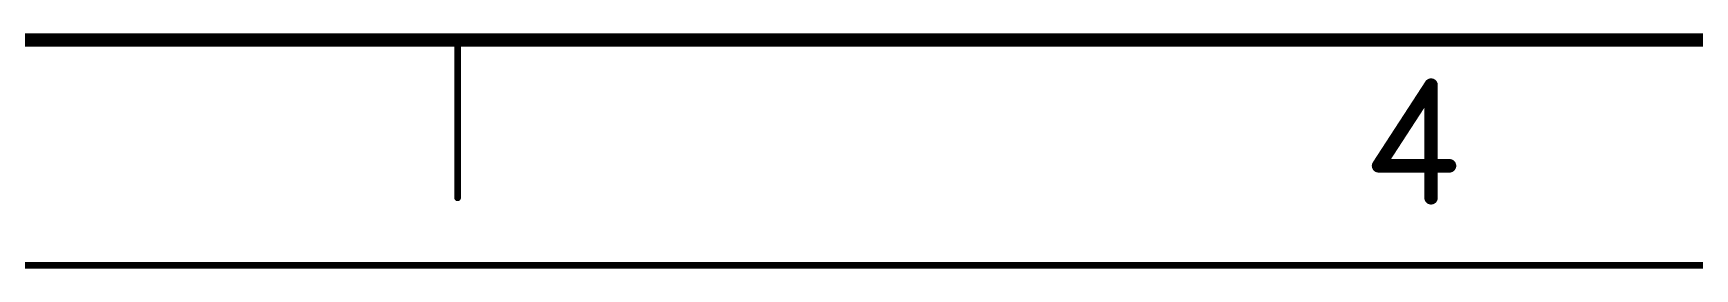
# Model space of a CAD drawing. Extents: x -14.2 to 19.9, y -5.2 to 16.9.
# Drawn here: x 1.907 to 5.599, y -5.155 to -4.632 of the extents above; entities that cross this region are included whole.
import ezdxf

# ---------------------------------------------------------------- set-up
doc = ezdxf.new("R2010")
doc.units = 0
doc.layers.get('0').update_dxf_attribs({"linetype": 'CONTINUOUS'})
doc.layers.add('FAB', color=2, linetype='CONTINUOUS')

# ---------------------------------------------------------------- blocks, each defined once
blk = doc.blocks.new('ROUND_105')
at = {"const_width": 0.0075}
blk.add_lwpolyline([(-0.00375, 0, 1), (0.00375, 0, 1)], format="xyb", close=True, dxfattribs=at)
blk = doc.blocks.new('ROUND_138')
at = {"const_width": 0.015}
blk.add_lwpolyline([(-0.0075, 0, 1), (0.0075, 0, 1)], format="xyb", close=True, dxfattribs=at)

msp = doc.modelspace()

# ---------------------------------------------------------------- linework, layer by layer
at = {"layer": 'FAB'}
for points, const_width in [([(-13.1499, -4.6472), (18.8501, -4.6472)], 0.03), ([(2.8501, -4.6472), (2.8501, -4.9973)], 0.015), ([(5.0129, -4.7473), (4.8963, -4.9264)], 0.03), ([(5.0129, -4.9973), (5.0129, -4.7473)], 0.03), ([(4.8963, -4.9264), (5.0539, -4.9264)], 0.03), ([(19.8501, -5.1472), (-14.1499, -5.1472)], 0.015)]:
    msp.add_lwpolyline(points, dxfattribs=dict(at, const_width=const_width))

# ---------------------------------------------------------------- block references
for name, p in [('ROUND_105', (2.8501, -4.6472)), ('ROUND_138', (5.0129, -4.7473)), ('ROUND_138', (5.0129, -4.7473)), ('ROUND_138', (4.8963, -4.9264)), ('ROUND_138', (4.8963, -4.9264)), ('ROUND_138', (5.0539, -4.9264)), ('ROUND_138', (5.0129, -4.9973)), ('ROUND_105', (2.8501, -4.9973))]:
    msp.add_blockref(name, p, dxfattribs=at)

doc.saveas('drawing.dxf')
